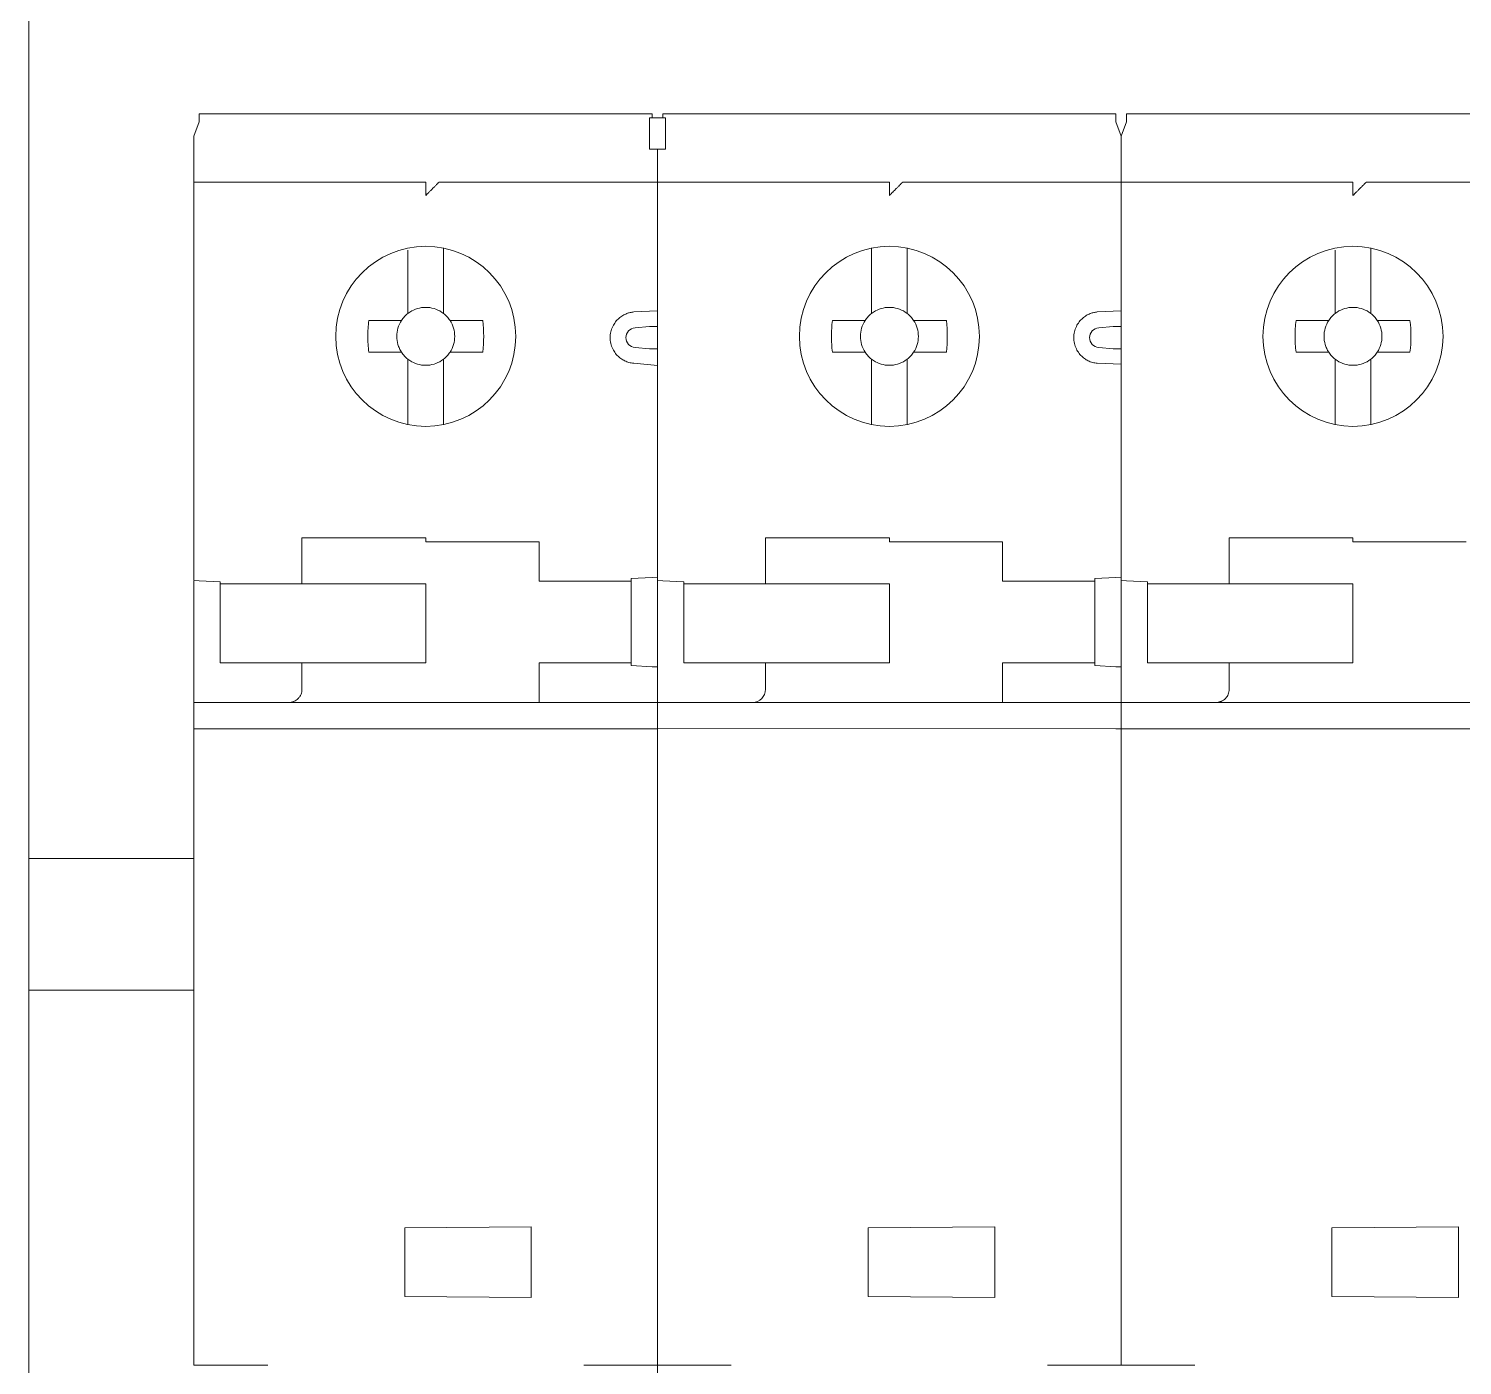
# Model space of a CAD drawing. Header units: millimetres. Extents: x 4137 to 6698, y 1400 to 3585.
# Drawn here: x 4370.9 to 4425.4, y 3019 to 3069.8 of the extents above; entities that cross this region are included whole.
import ezdxf

# ---------------------------------------------------------------- set-up
doc = ezdxf.new("R2010")
doc.units = ezdxf.units.MM
doc.layers.add('000-PI-Oprema', color=30, linetype='Continuous', lineweight=5)
doc.layers.add('002-PI-Kabelska kanalica', color=150, linetype='Continuous')

msp = doc.modelspace()

# ---------------------------------------------------------------- linework, layer by layer
at = {"layer": '000-PI-Oprema', "color": 0, "lineweight": 0}
for p, q in [((4377.422, 3066.553), (4382.222, 3066.553)), ((4382.222, 3066.553), (4389.842, 3066.553)), ((4389.842, 3066.553), (4394.622, 3066.553)), ((4394.522, 3066.403), (4394.622, 3066.403)), ((4394.622, 3066.403), (4395.022, 3066.403)), ((4395.022, 3066.553), (4399.822, 3066.553)), ((4395.022, 3066.403), (4395.122, 3066.403)), ((4399.822, 3066.553), (4407.442, 3066.553)), ((4407.442, 3066.553), (4412.222, 3066.553)), ((4412.622, 3066.553), (4417.422, 3066.553)), ((4417.422, 3066.553), (4425.042, 3066.553)), ((4425.042, 3066.553), (4429.822, 3066.553)), ((4377.422, 3066.253), (4377.222, 3065.703)), ((4412.422, 3065.703), (4412.222, 3066.253)), ((4412.622, 3066.253), (4412.422, 3065.703)), ((4377.222, 3065.703), (4377.222, 3063.103)), ((4394.522, 3065.203), (4394.522, 3065.503)), ((4395.122, 3065.203), (4394.522, 3065.203)), ((4394.822, 3065.203), (4394.822, 3059.383)), ((4395.122, 3065.203), (4395.122, 3065.503)), ((4412.422, 3065.703), (4412.422, 3063.103)), ((4412.422, 3065.703), (4412.422, 3063.103)), ((4386.022, 3063.953), (4377.222, 3063.953)), ((4386.522, 3063.953), (4394.622, 3063.953)), ((4394.622, 3063.953), (4403.622, 3063.953)), ((4404.122, 3063.953), (4412.422, 3063.953)), ((4421.222, 3063.953), (4412.422, 3063.953)), ((4421.722, 3063.953), (4429.822, 3063.953)), ((4377.222, 3063.103), (4377.222, 3048.832)), ((4412.422, 3063.103), (4412.422, 3059.383)), ((4412.422, 3063.103), (4412.422, 3048.832)), ((4386.697, 3061.379), (4386.697, 3061.454)), ((4402.947, 3061.454), (4402.947, 3061.379)), ((4404.297, 3061.379), (4404.297, 3061.454)), ((4421.897, 3061.379), (4421.897, 3061.454)), ((4385.347, 3061.379), (4385.347, 3059.259)), ((4386.697, 3059.259), (4386.697, 3061.379)), ((4402.947, 3061.379), (4402.947, 3059.259)), ((4404.297, 3059.259), (4404.297, 3061.379)), ((4420.547, 3061.379), (4420.547, 3059.259)), ((4421.897, 3059.259), (4421.897, 3061.379)), ((4385.347, 3058.972), (4385.347, 3059.259)), ((4386.697, 3058.972), (4386.697, 3059.259)), ((4394.822, 3056.723), (4394.822, 3059.383)), ((4402.947, 3058.972), (4402.947, 3059.259)), ((4404.297, 3058.972), (4404.297, 3059.259)), ((4420.547, 3058.972), (4420.547, 3059.259)), ((4421.897, 3058.972), (4421.897, 3059.259)), ((4377.222, 3058.753), (4377.217, 3058.739)), ((4383.859, 3058.703), (4384.716, 3058.703)), ((4387.329, 3058.703), (4388.186, 3058.703)), ((4394.822, 3059.066), (4393.916, 3059.028)), ((4401.459, 3058.703), (4402.316, 3058.703)), ((4404.929, 3058.703), (4405.786, 3058.703)), ((4412.422, 3059.066), (4411.516, 3059.028)), ((4412.422, 3058.753), (4412.417, 3058.739)), ((4419.059, 3058.703), (4419.916, 3058.703)), ((4422.529, 3058.703), (4423.386, 3058.703)), ((4394.522, 3058.479), (4393.968, 3058.43)), ((4412.122, 3058.479), (4411.568, 3058.43)), ((4412.422, 3058.479), (4412.422, 3057.627)), ((4394.522, 3057.627), (4393.968, 3057.676)), ((4412.122, 3057.627), (4411.568, 3057.676)), ((4383.859, 3057.503), (4384.716, 3057.503)), ((4385.347, 3056.947), (4385.347, 3057.235)), ((4386.697, 3056.947), (4386.697, 3057.235)), ((4388.186, 3057.503), (4387.329, 3057.503)), ((4393.916, 3057.078), (4394.822, 3056.999)), ((4401.459, 3057.503), (4402.316, 3057.503)), ((4402.947, 3056.947), (4402.947, 3057.235)), ((4404.297, 3056.947), (4404.297, 3057.235)), ((4405.786, 3057.503), (4404.929, 3057.503)), ((4411.516, 3057.078), (4412.422, 3057.04)), ((4419.059, 3057.503), (4419.916, 3057.503)), ((4420.547, 3056.947), (4420.547, 3057.235)), ((4421.897, 3056.947), (4421.897, 3057.235)), ((4423.386, 3057.503), (4422.529, 3057.503)), ((4385.347, 3056.947), (4385.347, 3054.827)), ((4386.697, 3054.827), (4386.697, 3056.947)), ((4394.822, 3056.723), (4394.822, 3048.956)), ((4402.947, 3056.947), (4402.947, 3054.827)), ((4404.297, 3054.827), (4404.297, 3056.947)), ((4412.422, 3056.723), (4412.422, 3048.956)), ((4420.547, 3056.947), (4420.547, 3054.827)), ((4421.897, 3054.827), (4421.897, 3056.947)), ((4385.347, 3054.827), (4385.347, 3054.752)), ((4386.697, 3054.752), (4386.697, 3054.827)), ((4402.947, 3054.827), (4402.947, 3054.752)), ((4404.297, 3054.752), (4404.297, 3054.827)), ((4420.547, 3054.827), (4420.547, 3054.752)), ((4421.897, 3054.752), (4421.897, 3054.827)), ((4377.222, 3052.803), (4377.217, 3052.808)), ((4412.422, 3052.803), (4412.417, 3052.808)), ((4412.427, 3052.603), (4412.422, 3052.603)), ((4381.322, 3050.453), (4386.022, 3050.453)), ((4381.322, 3048.703), (4381.322, 3050.453)), ((4386.022, 3050.453), (4386.022, 3050.303)), ((4386.022, 3050.303), (4390.322, 3050.303)), ((4390.322, 3050.303), (4390.322, 3048.803)), ((4403.622, 3050.453), (4398.922, 3050.453)), ((4398.922, 3048.703), (4398.922, 3050.453)), ((4403.622, 3050.303), (4403.622, 3050.453)), ((4407.922, 3050.303), (4403.622, 3050.303)), ((4407.922, 3048.803), (4407.922, 3050.303)), ((4416.522, 3050.453), (4421.222, 3050.453)), ((4416.522, 3048.703), (4416.522, 3050.453)), ((4421.222, 3050.453), (4421.222, 3050.303)), ((4421.222, 3050.303), (4425.522, 3050.303)), ((4393.822, 3048.903), (4394.622, 3048.945)), ((4393.822, 3048.803), (4393.822, 3048.903)), ((4394.622, 3048.945), (4394.822, 3048.956)), ((4394.822, 3048.956), (4394.822, 3048.832)), ((4412.222, 3048.945), (4411.422, 3048.903)), ((4411.422, 3048.803), (4411.422, 3048.903)), ((4412.422, 3048.956), (4412.222, 3048.945)), ((4412.422, 3048.956), (4412.422, 3045.551)), ((4377.422, 3048.821), (4377.222, 3048.832)), ((4377.222, 3044.627), (4377.222, 3048.803)), ((4377.422, 3048.821), (4378.222, 3048.779)), ((4378.222, 3048.779), (4378.222, 3048.703)), ((4378.222, 3048.703), (4381.322, 3048.703)), ((4378.222, 3048.703), (4378.222, 3045.703)), ((4381.322, 3048.703), (4381.722, 3048.703)), ((4381.722, 3048.703), (4386.022, 3048.703)), ((4386.022, 3048.703), (4386.022, 3045.703)), ((4390.722, 3048.803), (4390.322, 3048.803)), ((4390.722, 3048.803), (4393.822, 3048.803)), ((4393.822, 3045.703), (4393.822, 3048.803)), ((4394.822, 3048.832), (4395.022, 3048.821)), ((4394.822, 3048.803), (4394.822, 3048.832)), ((4394.822, 3048.803), (4394.822, 3045.551)), ((4395.022, 3048.821), (4395.822, 3048.779)), ((4395.822, 3048.779), (4395.822, 3048.703)), ((4395.822, 3048.703), (4398.922, 3048.703)), ((4395.822, 3048.703), (4395.822, 3045.703)), ((4398.922, 3048.703), (4399.322, 3048.703)), ((4399.322, 3048.703), (4403.622, 3048.703)), ((4403.622, 3048.703), (4403.622, 3045.703)), ((4408.322, 3048.803), (4407.922, 3048.803)), ((4411.422, 3048.803), (4408.322, 3048.803)), ((4411.422, 3045.703), (4411.422, 3048.803)), ((4412.622, 3048.821), (4412.422, 3048.832)), ((4412.422, 3044.627), (4412.422, 3048.803)), ((4412.622, 3048.821), (4413.422, 3048.779)), ((4413.422, 3048.779), (4413.422, 3048.703)), ((4413.422, 3048.703), (4416.522, 3048.703)), ((4413.422, 3048.703), (4413.422, 3045.703)), ((4416.522, 3048.703), (4416.922, 3048.703)), ((4416.922, 3048.703), (4421.222, 3048.703)), ((4421.222, 3048.703), (4421.222, 3045.703)), ((4377.217, 3047.798), (4377.222, 3047.803)), ((4412.417, 3047.798), (4412.422, 3047.803)), ((4412.422, 3048.003), (4412.427, 3048.003)), ((4378.222, 3045.703), (4381.322, 3045.703)), ((4381.722, 3045.703), (4381.322, 3045.703)), ((4381.322, 3045.703), (4381.322, 3044.703)), ((4386.022, 3045.703), (4381.722, 3045.703)), ((4390.322, 3045.703), (4390.722, 3045.703)), ((4390.322, 3044.203), (4390.322, 3045.703)), ((4393.822, 3045.703), (4390.722, 3045.703)), ((4393.822, 3045.603), (4393.822, 3045.703)), ((4398.922, 3045.703), (4395.822, 3045.703)), ((4398.922, 3045.703), (4399.322, 3045.703)), ((4398.922, 3045.703), (4398.922, 3044.703)), ((4403.622, 3045.703), (4399.322, 3045.703)), ((4407.922, 3045.703), (4408.322, 3045.703)), ((4407.922, 3045.703), (4407.922, 3044.203)), ((4411.422, 3045.703), (4408.322, 3045.703)), ((4411.422, 3045.603), (4411.422, 3045.703)), ((4413.422, 3045.703), (4416.522, 3045.703)), ((4416.922, 3045.703), (4416.522, 3045.703)), ((4416.522, 3045.703), (4416.522, 3044.703)), ((4421.222, 3045.703), (4416.922, 3045.703)), ((4393.822, 3045.603), (4394.622, 3045.561)), ((4394.622, 3045.561), (4394.822, 3045.551)), ((4394.822, 3044.627), (4394.822, 3045.551)), ((4412.222, 3045.561), (4411.422, 3045.603)), ((4412.222, 3045.561), (4412.422, 3045.551)), ((4412.422, 3045.551), (4412.422, 3043.353)), ((4377.222, 3043.353), (4377.222, 3044.627)), ((4394.822, 3044.627), (4394.822, 3043.353)), ((4412.422, 3043.353), (4412.422, 3044.627)), ((4377.222, 3044.203), (4394.822, 3044.203)), ((4412.422, 3044.203), (4394.822, 3044.203)), ((4412.422, 3044.203), (4430.022, 3044.203)), ((4377.222, 3019.036), (4377.222, 3043.353)), ((4394.622, 3043.203), (4377.222, 3043.203)), ((4394.822, 3043.203), (4394.622, 3043.203)), ((4394.822, 3043.353), (4394.822, 3043.203)), ((4412.222, 3043.203), (4394.822, 3043.208)), ((4394.822, 3043.203), (4394.822, 3019.036)), ((4412.222, 3043.203), (4412.422, 3043.203)), ((4412.422, 3043.353), (4412.422, 3019.186)), ((4412.422, 3019.036), (4412.422, 3043.353)), ((4429.822, 3043.203), (4412.422, 3043.203)), ((4377.217, 3038.298), (4377.222, 3038.303)), ((4412.417, 3038.298), (4412.422, 3038.303)), ((4412.422, 3038.503), (4412.427, 3038.503)), ((4377.222, 3036.753), (4377.217, 3036.753)), ((4412.422, 3036.753), (4412.417, 3036.753)), ((4377.222, 3036.153), (4377.217, 3036.158)), ((4412.422, 3036.153), (4412.417, 3036.158)), ((4412.427, 3036.158), (4412.422, 3036.153)), ((4377.222, 3029.051), (4377.221, 3029.056)), ((4412.422, 3029.051), (4412.421, 3029.056)), ((4412.422, 3028.753), (4412.427, 3028.748)), ((4377.217, 3027.417), (4377.222, 3027.403)), ((4412.417, 3027.417), (4412.422, 3027.403)), ((4412.422, 3027.503), (4412.427, 3027.517)), ((4385.222, 3024.253), (4390.022, 3024.295)), ((4385.222, 3021.653), (4385.222, 3024.253)), ((4390.022, 3024.295), (4390.022, 3021.611)), ((4402.822, 3024.253), (4407.622, 3024.295)), ((4402.822, 3021.653), (4402.822, 3024.253)), ((4407.622, 3024.295), (4407.622, 3021.611)), ((4420.422, 3024.253), (4425.222, 3024.295)), ((4420.422, 3021.653), (4420.422, 3024.253)), ((4425.222, 3024.295), (4425.222, 3021.611)), ((4390.022, 3021.611), (4385.222, 3021.653)), ((4407.622, 3021.611), (4402.822, 3021.653)), ((4425.222, 3021.611), (4420.422, 3021.653)), ((4377.422, 3019.036), (4377.222, 3019.036)), ((4377.422, 3019.036), (4380.022, 3019.036)), ((4392.022, 3019.036), (4394.622, 3019.036)), ((4394.822, 3019.036), (4394.622, 3019.036)), ((4394.822, 3019.036), (4394.822, 3017.794)), ((4395.022, 3019.036), (4394.822, 3019.036)), ((4395.022, 3019.036), (4397.622, 3019.036)), ((4409.622, 3019.036), (4412.222, 3019.036)), ((4412.222, 3019.036), (4412.422, 3019.036)), ((4412.622, 3019.036), (4412.422, 3019.036)), ((4412.622, 3019.036), (4415.222, 3019.036))]:
    msp.add_line(p, q, dxfattribs=at)
for centre in [(4386.022, 3058.103), (4403.622, 3058.103), (4421.222, 3058.103)]:
    msp.add_circle(centre, 3.418, dxfattribs=at)
for centre, radius, start, end in [((4386.022, 3058.103), 1.1, 136.9319, 146.9443), ((4386.022, 3058.103), 1.1, 135, 136.9319), ((4386.022, 3058.103), 1.1, 123.0557, 133.0681), ((4386.022, 3058.103), 1.1, 46.9319, 56.9443), ((4386.022, 3058.103), 1.1, 45, 46.9319), ((4386.022, 3058.103), 1.1, 43.0681, 45), ((4386.022, 3058.103), 1.1, 33.0557, 43.0681), ((4403.622, 3058.103), 1.1, 136.9319, 146.9443), ((4403.622, 3058.103), 1.1, 135, 136.9319), ((4403.622, 3058.103), 1.1, 123.0557, 133.0681), ((4403.622, 3058.103), 1.1, 46.9319, 56.9443), ((4403.622, 3058.103), 1.1, 45, 46.9319), ((4403.622, 3058.103), 1.1, 43.0681, 45), ((4403.622, 3058.103), 1.1, 33.0557, 43.0681), ((4421.222, 3058.103), 1.1, 136.9319, 146.9443), ((4421.222, 3058.103), 1.1, 135, 136.9319), ((4421.222, 3058.103), 1.1, 123.0557, 133.0681), ((4421.222, 3058.103), 1.1, 46.9319, 56.9443), ((4421.222, 3058.103), 1.1, 45, 46.9319), ((4421.222, 3058.103), 1.1, 43.0681, 45), ((4421.222, 3058.103), 1.1, 33.0557, 43.0681), ((4386.022, 3058.103), 1.1, 213.0557, 223.0681), ((4386.022, 3058.103), 1.1, 226.9319, 236.9443), ((4386.022, 3058.103), 1.1, 303.0557, 313.0681), ((4386.022, 3058.103), 1.1, 313.0681, 315), ((4386.022, 3058.103), 1.1, 315, 316.9319), ((4386.022, 3058.103), 1.1, 316.9319, 326.9443), ((4403.622, 3058.103), 1.1, 213.0557, 223.0681), ((4403.622, 3058.103), 1.1, 226.9319, 236.9443), ((4403.622, 3058.103), 1.1, 303.0557, 313.0681), ((4403.622, 3058.103), 1.1, 313.0681, 315), ((4403.622, 3058.103), 1.1, 315, 316.9319), ((4403.622, 3058.103), 1.1, 316.9319, 326.9443), ((4421.222, 3058.103), 1.1, 213.0557, 223.0681), ((4421.222, 3058.103), 1.1, 226.9319, 236.9443), ((4421.222, 3058.103), 1.1, 303.0557, 313.0681), ((4421.222, 3058.103), 1.1, 313.0681, 315), ((4421.222, 3058.103), 1.1, 315, 316.9319), ((4421.222, 3058.103), 1.1, 316.9319, 326.9443), ((4398.422, 3044.703), 0.5, 270, 0)]:
    msp.add_arc(centre, radius, start, end, dxfattribs=at)
for points, knots in [([(4377.422, 3066.253), (4377.422, 3066.278), (4377.422, 3066.334), (4377.422, 3066.409), (4377.422, 3066.474), (4377.422, 3066.519), (4377.422, 3066.548), (4377.422, 3066.551), (4377.422, 3066.553)], [0.2613825, 0.2613825, 0.2613825, 0.2613825, 0.3685854, 0.5000663, 0.6285535, 0.7600358, 0.8779631, 1, 1, 1, 1]), ([(4394.522, 3066.403), (4394.522, 3066.384), (4394.522, 3066.329), (4394.522, 3066.215), (4394.522, 3066.056), (4394.522, 3065.879), (4394.522, 3065.692), (4394.522, 3065.566), (4394.522, 3065.503)], [0.287427, 0.287427, 0.287427, 0.287427, 0.3699948, 0.5001298, 0.629921, 0.7600558, 0.879771, 1, 1, 1, 1]), ([(4394.622, 3066.403), (4394.622, 3066.404), (4394.622, 3066.46), (4394.622, 3066.528), (4394.622, 3066.545), (4394.622, 3066.553)], [0, 0, 0, 0, 0.010834, 0.505413, 1, 1, 1, 1]), ([(4395.022, 3066.553), (4395.022, 3066.545), (4395.022, 3066.528), (4395.022, 3066.46), (4395.022, 3066.404), (4395.022, 3066.403)], [0, 0, 0, 0, 0.494587, 0.989166, 1, 1, 1, 1]), ([(4395.122, 3066.403), (4395.122, 3066.355), (4395.122, 3066.29), (4395.122, 3066.025), (4395.122, 3065.765), (4395.122, 3065.503)], [0.2858647, 0.2858647, 0.2858647, 0.2858647, 0.5, 0.5, 1, 1, 1, 1]), ([(4412.222, 3066.253), (4412.222, 3066.31), (4412.222, 3066.363), (4412.222, 3066.499), (4412.222, 3066.553), (4412.222, 3066.553)], [0.262243, 0.262243, 0.262243, 0.262243, 0.5, 0.5, 1, 1, 1, 1]), ([(4412.622, 3066.253), (4412.622, 3066.278), (4412.622, 3066.334), (4412.622, 3066.409), (4412.622, 3066.474), (4412.622, 3066.519), (4412.622, 3066.548), (4412.622, 3066.551), (4412.622, 3066.553)], [0.2613825, 0.2613825, 0.2613825, 0.2613825, 0.3685854, 0.5000663, 0.6285535, 0.7600358, 0.8779631, 1, 1, 1, 1]), ([(4386.022, 3063.953), (4386.022, 3063.952), (4386.022, 3063.951), (4386.022, 3063.938), (4386.022, 3063.915), (4386.022, 3063.874), (4386.022, 3063.81), (4386.022, 3063.73), (4386.022, 3063.642), (4386.022, 3063.548), (4386.022, 3063.485), (4386.022, 3063.453)], [0, 0, 0, 0, 0.080758, 0.160392, 0.240099, 0.368585, 0.500066, 0.628554, 0.760036, 0.877963, 1, 1, 1, 1]), ([(4386.522, 3063.953), (4386.522, 3063.953), (4386.521, 3063.951), (4386.511, 3063.942), (4386.496, 3063.927), (4386.475, 3063.906), (4386.448, 3063.879), (4386.415, 3063.846), (4386.368, 3063.798), (4386.301, 3063.732), (4386.22, 3063.65), (4386.125, 3063.556), (4386.06, 3063.491), (4386.022, 3063.453)], [0, 0, 0, 0, 0.056117, 0.113833, 0.173777, 0.236509, 0.302522, 0.372235, 0.446007, 0.56933, 0.712859, 0.83153, 1, 1, 1, 1]), ([(4403.622, 3063.453), (4403.622, 3063.584), (4403.622, 3063.714), (4403.622, 3063.899), (4403.622, 3063.953), (4403.622, 3063.953)], [0, 0, 0, 0, 0.5, 0.5, 1, 1, 1, 1]), ([(4403.622, 3063.453), (4403.644, 3063.475), (4403.688, 3063.518), (4403.752, 3063.582), (4403.823, 3063.654), (4403.9, 3063.731), (4403.976, 3063.807), (4404.039, 3063.87), (4404.086, 3063.917), (4404.117, 3063.947), (4404.121, 3063.951), (4404.122, 3063.953)], [0, 0, 0, 0, 0.097283, 0.192791, 0.287384, 0.42418, 0.554334, 0.675821, 0.789691, 0.896334, 1, 1, 1, 1]), ([(4421.222, 3063.953), (4421.222, 3063.952), (4421.222, 3063.951), (4421.222, 3063.938), (4421.222, 3063.915), (4421.222, 3063.874), (4421.222, 3063.81), (4421.222, 3063.73), (4421.222, 3063.642), (4421.222, 3063.548), (4421.222, 3063.485), (4421.222, 3063.453)], [0, 0, 0, 0, 0.080758, 0.160392, 0.240099, 0.368585, 0.500066, 0.628554, 0.760036, 0.877963, 1, 1, 1, 1]), ([(4421.722, 3063.953), (4421.722, 3063.953), (4421.721, 3063.951), (4421.711, 3063.942), (4421.696, 3063.927), (4421.675, 3063.906), (4421.648, 3063.879), (4421.615, 3063.846), (4421.568, 3063.798), (4421.501, 3063.732), (4421.42, 3063.65), (4421.325, 3063.556), (4421.26, 3063.491), (4421.222, 3063.453)], [0, 0, 0, 0, 0.056117, 0.113833, 0.173777, 0.236509, 0.302522, 0.372235, 0.446007, 0.56933, 0.712859, 0.83153, 1, 1, 1, 1]), ([(4412.422, 3059.382), (4412.422, 3059.382), (4412.422, 3059.38), (4412.422, 3059.367), (4412.422, 3059.345), (4412.422, 3059.305), (4412.422, 3059.236), (4412.422, 3059.123), (4412.422, 3058.985), (4412.422, 3058.828), (4412.422, 3058.657), (4412.422, 3058.538), (4412.422, 3058.479)], [0, 0, 0, 0, 0.062572, 0.124512, 0.186422, 0.248903, 0.373491, 0.498598, 0.623567, 0.749199, 0.874318, 1, 1, 1, 1]), ([(4383.859, 3058.703), (4383.835, 3058.504), (4383.81, 3058.103), (4383.835, 3057.702), (4383.859, 3057.503), (4383.859, 3057.503)], [-0.000008, -0.000008, -0.000008, -0.000008, 0.499992, 0.999992, 1, 1, 1, 1]), ([(4386.622, 3059.025), (4386.445, 3059.141), (4386.234, 3059.203), (4385.811, 3059.203), (4385.6, 3059.141), (4385.422, 3059.025)], [0, 0, 0, 0, 0.5, 0.5, 1, 1, 1, 1]), ([(4387.329, 3058.703), (4387.261, 3058.703), (4387.137, 3058.703), (4387.005, 3058.703), (4386.944, 3058.703)], [0, 0, 0, 0, 0.54278, 1, 1, 1, 1]), ([(4393.916, 3057.078), (4393.886, 3057.082), (4393.825, 3057.089), (4393.736, 3057.11), (4393.625, 3057.146), (4393.496, 3057.209), (4393.351, 3057.314), (4393.219, 3057.453), (4393.111, 3057.63), (4393.038, 3057.833), (4393.014, 3058.053), (4393.038, 3058.274), (4393.111, 3058.476), (4393.219, 3058.654), (4393.35, 3058.792), (4393.496, 3058.897), (4393.639, 3058.966), (4393.78, 3059.011), (4393.871, 3059.022), (4393.916, 3059.028)], [0, 0, 0, 0, 0.031513, 0.062833, 0.094232, 0.152293, 0.210532, 0.279327, 0.348301, 0.424071, 0.50002, 0.57579, 0.651739, 0.720534, 0.789508, 0.84757, 0.905809, 0.95275, 1, 1, 1, 1]), ([(4401.459, 3058.703), (4401.435, 3058.504), (4401.41, 3058.103), (4401.435, 3057.702), (4401.459, 3057.503), (4401.459, 3057.503)], [0, 0, 0, 0, 0.5, 1, 1.000008, 1.000008, 1.000008, 1.000008]), ([(4404.222, 3059.025), (4404.045, 3059.141), (4403.834, 3059.203), (4403.411, 3059.203), (4403.2, 3059.141), (4403.022, 3059.025)], [0, 0, 0, 0, 0.5, 0.5, 1, 1, 1, 1]), ([(4404.929, 3058.703), (4404.861, 3058.703), (4404.737, 3058.703), (4404.605, 3058.703), (4404.544, 3058.703)], [0, 0, 0, 0, 0.54278, 1, 1, 1, 1]), ([(4411.516, 3057.078), (4411.486, 3057.082), (4411.425, 3057.089), (4411.336, 3057.11), (4411.225, 3057.146), (4411.096, 3057.209), (4410.951, 3057.314), (4410.819, 3057.453), (4410.711, 3057.63), (4410.638, 3057.833), (4410.614, 3058.053), (4410.638, 3058.274), (4410.711, 3058.476), (4410.819, 3058.654), (4410.95, 3058.792), (4411.096, 3058.897), (4411.239, 3058.966), (4411.38, 3059.011), (4411.471, 3059.022), (4411.516, 3059.028)], [0, 0, 0, 0, 0.031513, 0.062833, 0.094232, 0.152293, 0.210532, 0.279327, 0.348301, 0.424071, 0.50002, 0.57579, 0.651739, 0.720534, 0.789508, 0.84757, 0.905809, 0.95275, 1, 1, 1, 1]), ([(4419.059, 3058.703), (4419.035, 3058.504), (4419.01, 3058.103), (4419.035, 3057.702), (4419.059, 3057.503), (4419.059, 3057.503)], [-0.000008, -0.000008, -0.000008, -0.000008, 0.499992, 0.999992, 1, 1, 1, 1]), ([(4421.822, 3059.025), (4421.645, 3059.141), (4421.434, 3059.203), (4421.011, 3059.203), (4420.8, 3059.141), (4420.622, 3059.025)], [0, 0, 0, 0, 0.5, 0.5, 1, 1, 1, 1]), ([(4422.529, 3058.703), (4422.461, 3058.703), (4422.337, 3058.703), (4422.205, 3058.703), (4422.144, 3058.703)], [0, 0, 0, 0, 0.54278, 1, 1, 1, 1]), ([(4393.968, 3057.676), (4393.875, 3057.684), (4393.785, 3057.728), (4393.659, 3057.866), (4393.622, 3057.96), (4393.622, 3058.147), (4393.659, 3058.24), (4393.785, 3058.378), (4393.875, 3058.422), (4393.968, 3058.43)], [0, 0, 0, 0, 0.25, 0.25, 0.5, 0.5, 0.75, 0.75, 1, 1, 1, 1]), ([(4394.822, 3058.479), (4394.822, 3058.479), (4394.79, 3058.479), (4394.679, 3058.479), (4394.601, 3058.479), (4394.522, 3058.479)], [0, 0, 0, 0, 0.5, 0.5, 1, 1, 1, 1]), ([(4411.568, 3057.676), (4411.475, 3057.684), (4411.385, 3057.728), (4411.259, 3057.866), (4411.222, 3057.96), (4411.222, 3058.147), (4411.259, 3058.24), (4411.385, 3058.378), (4411.475, 3058.422), (4411.568, 3058.43)], [0, 0, 0, 0, 0.25, 0.25, 0.5, 0.5, 0.75, 0.75, 1, 1, 1, 1]), ([(4412.422, 3058.479), (4412.422, 3058.479), (4412.39, 3058.479), (4412.279, 3058.479), (4412.201, 3058.479), (4412.122, 3058.479)], [0, 0, 0, 0, 0.5, 0.5, 1, 1, 1, 1]), ([(4385.101, 3057.503), (4385.102, 3057.505), (4385.101, 3057.503), (4385.1, 3057.503), (4385.1, 3057.504), (4385.1, 3057.504), (4385.1, 3057.504), (4385.099, 3057.506), (4385.097, 3057.508), (4385.094, 3057.513), (4385.088, 3057.523), (4385.076, 3057.542), (4385.053, 3057.583), (4385.011, 3057.665), (4384.946, 3057.839), (4384.922, 3057.997), (4384.922, 3058.103)], [0, 0, 0, 0, 0.000244, 0.000244, 0.000488, 0.000977, 0.001953, 0.003906, 0.007813, 0.015625, 0.03125, 0.0625, 0.125, 0.25, 0.5, 1, 1, 1, 1]), ([(4394.822, 3057.627), (4394.822, 3057.627), (4394.793, 3057.627), (4394.676, 3057.627), (4394.593, 3057.627), (4394.522, 3057.627)], [0, 0, 0, 0, 0.5, 0.5, 1, 1, 1, 1]), ([(4402.701, 3057.503), (4402.701, 3057.503), (4402.585, 3057.68), (4402.522, 3057.892), (4402.522, 3058.103)], [0, 0, 0, 0, 0.0000079, 0.5000079, 0.5000079, 0.5000079, 0.5000079]), ([(4412.422, 3057.627), (4412.422, 3057.627), (4412.393, 3057.627), (4412.276, 3057.627), (4412.193, 3057.627), (4412.122, 3057.627)], [0, 0, 0, 0, 0.5, 0.5, 1, 1, 1, 1]), ([(4412.422, 3057.627), (4412.422, 3057.598), (4412.422, 3057.538), (4412.422, 3057.45), (4412.422, 3057.364), (4412.422, 3057.253), (4412.422, 3057.121), (4412.422, 3056.984), (4412.422, 3056.87), (4412.422, 3056.788), (4412.422, 3056.734), (4412.422, 3056.727), (4412.422, 3056.724)], [0, 0, 0, 0, 0.06314, 0.125631, 0.188079, 0.251095, 0.376332, 0.501694, 0.62641, 0.751388, 0.875439, 1, 1, 1, 1]), ([(4420.301, 3057.503), (4420.302, 3057.505), (4420.301, 3057.503), (4420.3, 3057.503), (4420.3, 3057.504), (4420.3, 3057.504), (4420.3, 3057.504), (4420.299, 3057.506), (4420.297, 3057.508), (4420.294, 3057.513), (4420.288, 3057.523), (4420.276, 3057.542), (4420.253, 3057.583), (4420.211, 3057.665), (4420.146, 3057.839), (4420.122, 3057.997), (4420.122, 3058.103)], [0, 0, 0, 0, 0.000244, 0.000244, 0.000488, 0.000977, 0.001953, 0.003906, 0.007813, 0.015625, 0.03125, 0.0625, 0.125, 0.25, 0.5, 1, 1, 1, 1]), ([(4384.716, 3057.503), (4384.784, 3057.503), (4384.908, 3057.503), (4385.04, 3057.503), (4385.101, 3057.503)], [0, 0, 0, 0, 0.54278, 1, 1, 1, 1]), ([(4385.422, 3057.181), (4385.6, 3057.066), (4385.811, 3057.003), (4386.234, 3057.003), (4386.445, 3057.066), (4386.622, 3057.181)], [0, 0, 0, 0, 0.5, 0.5, 1, 1, 1, 1]), ([(4387.329, 3057.503), (4387.261, 3057.503), (4387.137, 3057.503), (4387.005, 3057.503), (4386.944, 3057.503)], [0, 0, 0, 0, 0.540007, 1, 1, 1, 1]), ([(4402.316, 3057.503), (4402.384, 3057.503), (4402.508, 3057.503), (4402.64, 3057.503), (4402.701, 3057.503)], [0, 0, 0, 0, 0.54278, 1, 1, 1, 1]), ([(4403.022, 3057.181), (4403.2, 3057.066), (4403.411, 3057.003), (4403.834, 3057.003), (4404.045, 3057.066), (4404.222, 3057.181)], [0, 0, 0, 0, 0.5, 0.5, 1, 1, 1, 1]), ([(4404.929, 3057.503), (4404.861, 3057.503), (4404.737, 3057.503), (4404.605, 3057.503), (4404.544, 3057.503)], [0, 0, 0, 0, 0.540007, 1, 1, 1, 1]), ([(4419.916, 3057.503), (4419.984, 3057.503), (4420.108, 3057.503), (4420.24, 3057.503), (4420.301, 3057.503)], [0, 0, 0, 0, 0.54278, 1, 1, 1, 1]), ([(4420.622, 3057.181), (4420.8, 3057.066), (4421.011, 3057.003), (4421.434, 3057.003), (4421.645, 3057.066), (4421.822, 3057.181)], [0, 0, 0, 0, 0.5, 0.5, 1, 1, 1, 1]), ([(4422.529, 3057.503), (4422.461, 3057.503), (4422.337, 3057.503), (4422.205, 3057.503), (4422.144, 3057.503)], [0, 0, 0, 0, 0.540007, 1, 1, 1, 1]), ([(4380.822, 3044.203), (4380.843, 3044.204), (4380.881, 3044.205), (4380.933, 3044.215), (4380.976, 3044.227), (4381.034, 3044.248), (4381.101, 3044.284), (4381.178, 3044.347), (4381.241, 3044.423), (4381.287, 3044.512), (4381.317, 3044.606), (4381.321, 3044.672), (4381.322, 3044.703)], [0, 0, 0, 0, 0.090538, 0.168629, 0.234274, 0.28748, 0.430983, 0.554467, 0.680811, 0.79553, 0.900937, 1, 1, 1, 1]), ([(4416.022, 3044.203), (4416.043, 3044.204), (4416.081, 3044.205), (4416.133, 3044.215), (4416.176, 3044.227), (4416.234, 3044.248), (4416.301, 3044.284), (4416.378, 3044.347), (4416.441, 3044.423), (4416.487, 3044.512), (4416.517, 3044.606), (4416.521, 3044.672), (4416.522, 3044.703)], [0, 0, 0, 0, 0.090538, 0.168629, 0.234274, 0.28748, 0.430983, 0.554467, 0.680811, 0.79553, 0.900937, 1, 1, 1, 1]), ([(4394.822, 3043.303), (4394.822, 3043.299), (4394.822, 3043.293), (4394.822, 3043.225), (4394.822, 3043.208)], [0, 0, 0, 0, 0.751055, 1, 1, 1, 1]), ([(4412.422, 3043.353), (4412.422, 3043.352), (4412.422, 3043.35), (4412.422, 3043.335), (4412.422, 3043.307), (4412.422, 3043.263), (4412.422, 3043.223), (4412.422, 3043.203)], [0, 0, 0, 0, 0.169382, 0.332374, 0.500748, 0.7482, 1, 1, 1, 1])]:
    msp.add_open_spline(points, degree=3, knots=knots, dxfattribs=at)
for points in [[(4385.101, 3058.703), (4384.967, 3058.703), (4384.84, 3058.703), (4384.716, 3058.703)], [(4384.922, 3058.103), (4384.922, 3058.315), (4384.985, 3058.526), (4385.101, 3058.703)], [(4385.245, 3058.881), (4385.253, 3058.89), (4385.262, 3058.898), (4385.271, 3058.907)], [(4387.122, 3058.103), (4387.122, 3058.315), (4387.06, 3058.526), (4386.944, 3058.703)], [(4388.186, 3057.503), (4388.234, 3057.901), (4388.234, 3058.305), (4388.186, 3058.703)], [(4402.701, 3058.703), (4402.567, 3058.703), (4402.44, 3058.703), (4402.316, 3058.703)], [(4402.522, 3058.103), (4402.522, 3058.315), (4402.585, 3058.526), (4402.701, 3058.703)], [(4402.845, 3058.881), (4402.853, 3058.89), (4402.862, 3058.898), (4402.871, 3058.907)], [(4404.722, 3058.103), (4404.722, 3058.315), (4404.66, 3058.526), (4404.544, 3058.703)], [(4405.786, 3057.503), (4405.834, 3057.901), (4405.834, 3058.305), (4405.786, 3058.703)], [(4420.301, 3058.703), (4420.167, 3058.703), (4420.04, 3058.703), (4419.916, 3058.703)], [(4420.122, 3058.103), (4420.122, 3058.315), (4420.185, 3058.526), (4420.301, 3058.703)], [(4420.445, 3058.881), (4420.453, 3058.89), (4420.462, 3058.898), (4420.471, 3058.907)], [(4422.322, 3058.103), (4422.322, 3058.315), (4422.26, 3058.526), (4422.144, 3058.703)], [(4423.386, 3057.503), (4423.434, 3057.901), (4423.434, 3058.305), (4423.386, 3058.703)], [(4386.944, 3057.503), (4387.06, 3057.68), (4387.122, 3057.892), (4387.122, 3058.103)], [(4404.544, 3057.503), (4404.66, 3057.68), (4404.722, 3057.892), (4404.722, 3058.103)], [(4422.144, 3057.503), (4422.26, 3057.68), (4422.322, 3057.892), (4422.322, 3058.103)], [(4385.245, 3057.325), (4385.236, 3057.334), (4385.227, 3057.343), (4385.219, 3057.352)], [(4385.271, 3057.3), (4385.262, 3057.308), (4385.253, 3057.317), (4385.245, 3057.325)], [(4402.845, 3057.325), (4402.836, 3057.334), (4402.827, 3057.343), (4402.819, 3057.352)], [(4402.871, 3057.3), (4402.862, 3057.308), (4402.853, 3057.317), (4402.845, 3057.325)], [(4420.445, 3057.325), (4420.436, 3057.334), (4420.427, 3057.343), (4420.419, 3057.352)], [(4420.471, 3057.3), (4420.462, 3057.308), (4420.453, 3057.317), (4420.445, 3057.325)]]:
    msp.add_open_spline(points, degree=3, dxfattribs=at)
at = {"layer": '002-PI-Kabelska kanalica', "color": 0, "linetype": 'ByBlock', "lineweight": 0}
msp.add_line((4370.948, 3405.778), (4370.948, 1735.778), dxfattribs=at)
at = {"layer": '002-PI-Kabelska kanalica', "color": 0, "linetype": 'ByBlock', "lineweight": 0, "ltscale": 0.25}
for p, q in [((4370.948, 3038.278), (4370.948, 3003.278)), ((4370.948, 3038.278), (4377.222, 3038.278)), ((4370.948, 3033.278), (4377.222, 3033.278))]:
    msp.add_line(p, q, dxfattribs=at)

doc.saveas('drawing.dxf')
